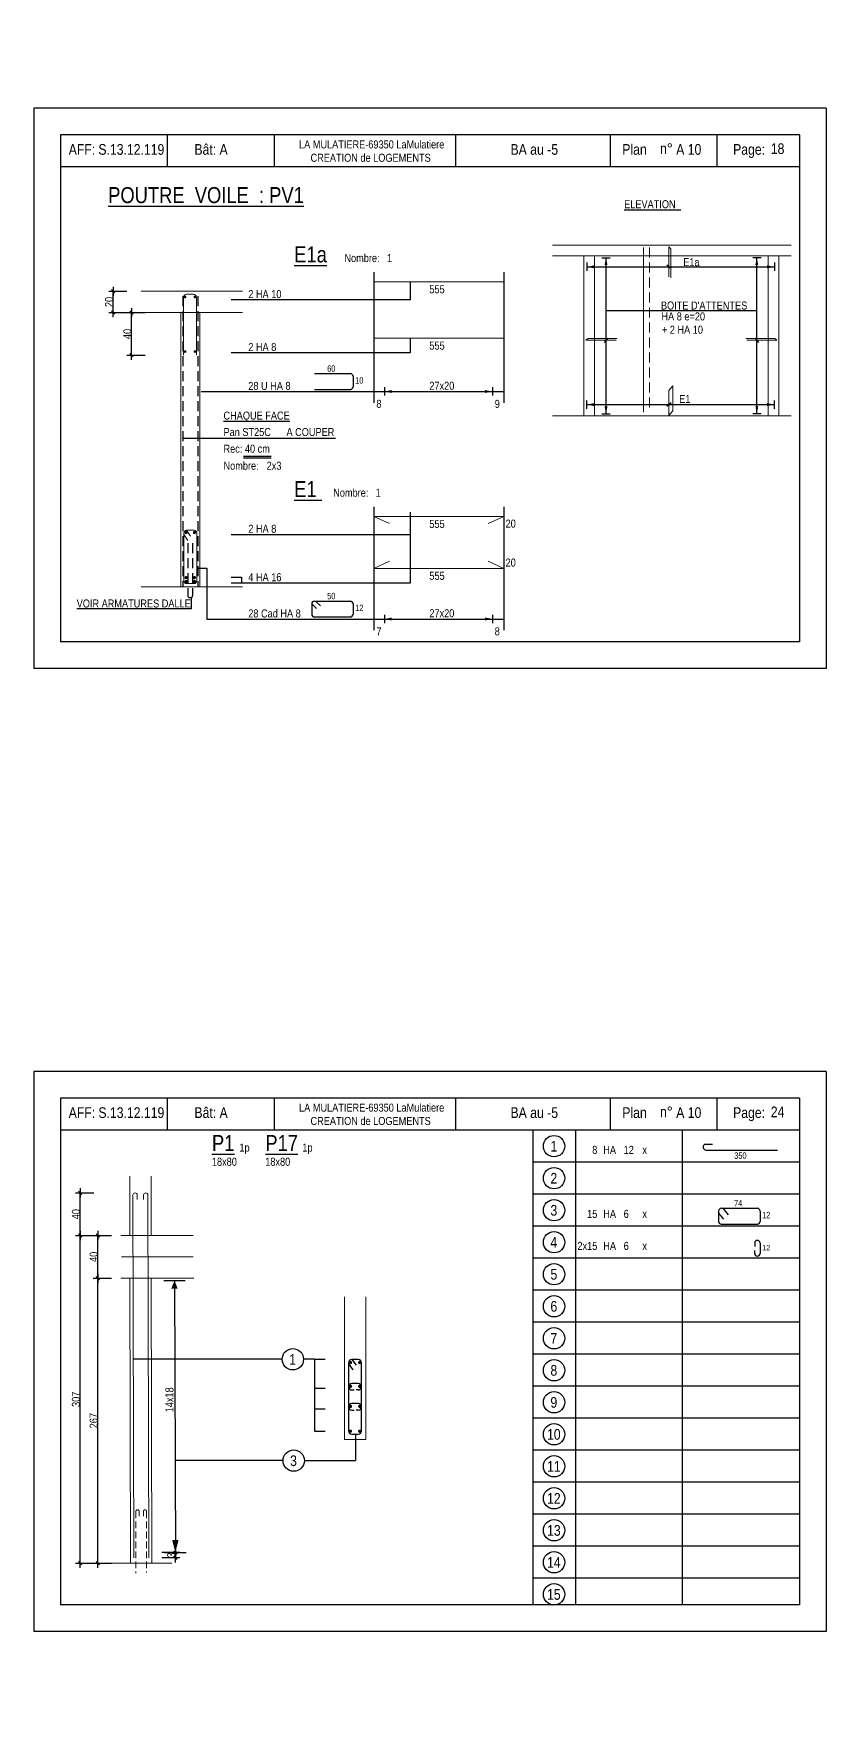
# Model space of a CAD drawing. Header units: metres. Extents: x -9927 to 45032, y -190416 to 12166.
# Drawn here: x -754 to 731, y -134449 to -131277 of the extents above; entities that cross this region are included whole.
import ezdxf
from ezdxf.enums import TextEntityAlignment as Align

# ---------------------------------------------------------------- set-up
doc = ezdxf.new("R2010")
doc.units = ezdxf.units.M
doc.header["$PDMODE"] = 65
doc.linetypes.add('CACHE2', pattern=[0.1875, 0.125, -0.0625])
for name, color, linetype in [('01_cote_gen', 4, 'Continuous'), ('01_fenetres', 171, 'Continuous'), ('01_linteaux', 3, 'Continuous'), ('01_poch_murs', 251, 'Continuous'), ('01_sem', 42, 'Continuous'), ('01_texte', 230, 'Continuous'), ('AA_COTES', 2, 'Continuous')]:
    doc.layers.add(name, color=color, linetype=linetype)
doc.styles.add('STYLE2', font='ARIALN.TTF')
doc.dimstyles.new('JB25', dxfattribs={"dimscale": 0.1, "dimtxt": 150, "dimasz": 17, "dimexe": 0.1, "dimexo": 0.1, "dimgap": 0.09, "dimtad": 1, "dimdec": 1, "dimlfac": 0.5, "dimdsep": 46, "dimtxsty": 'STYLE2', "dimblk1": 'BOND_G', "dimblk2": 'BOND_D', "dimsah": 1, "dimcen": 1.5, "dimdle": 0.01, "dimse1": 1, "dimse2": 1, "dimclrd": 4, "dimclre": 2, "dimclrt": 5, "dimadec": 0, "dimazin": 0, "dimtfac": 2.333333, "dimtdec": 1, "dimtix": 1, "dimtmove": 2, "dimatfit": 3, "dimldrblk": 'BOND_G', "dimfxl": 1, "dimtolj": 1, "dimtzin": 0, "dimarcsym": 0})

# ---------------------------------------------------------------- blocks, each defined once
blk = doc.blocks.new('BOND_G')
at = {"layer": 'AA_COTES', "color": 0}
for p, q in [((5, 0), (-5, 0)), ((1.8, 1.8), (-1.8, -1.8)), ((0, -5), (0, 15))]:
    blk.add_line(p, q, dxfattribs=at)
blk = doc.blocks.new('BOND_D')
at = {"layer": 'AA_COTES', "color": 0}
for p, q in [((5, 0), (-5, 0)), ((-1.8, -1.8), (1.8, 1.8)), ((0, 5), (0, -15))]:
    blk.add_line(p, q, dxfattribs=at)
blk = doc.blocks.new('*D1125')
at = {"layer": '01_cote_gen', "color": 4, "linetype": 'Continuous', "lineweight": -2, "transparency": 16777216}
blk.add_line((-667.2, -134141.8), (-667.2, -133531.1), dxfattribs=at)
at = {"layer": 'DEFPOINTS', "color": 0, "linetype": 'Continuous', "lineweight": 0, "transparency": 16777216}
for p in [(-667.2, -133529.4), (-534.2, -133529.4), (-572.5, -134143.5)]:
    blk.add_point(p, dxfattribs=at)
at = {"layer": '01_cote_gen', "color": 4, "linetype": 'Continuous', "lineweight": -2, "transparency": 16777216, "xscale": 1.7, "yscale": 1.7, "zscale": 1.7}
for name, p, rotation in [('BOND_D', (-667.2, -133529.4), 90), ('BOND_G', (-667.2, -134143.5), 270)]:
    blk.add_blockref(name, p, dxfattribs=dict(at, rotation=rotation))
at = {"layer": '01_cote_gen', "color": 5, "linetype": 'Continuous', "lineweight": 0, "transparency": 16777216, "insert": (-674.9, -133836.4), "char_height": 15, "attachment_point": 5, "rotation": 90, "style": 'STYLE2'}
blk.add_mtext('\\A1;307', dxfattribs=at)
blk = doc.blocks.new('*D1126')
at = {"layer": '01_cote_gen', "color": 4, "linetype": 'Continuous', "lineweight": -2, "transparency": 16777216}
blk.add_line((-634, -133607.7), (-634, -133531.1), dxfattribs=at)
at = {"layer": 'DEFPOINTS', "color": 0, "linetype": 'Continuous', "lineweight": 0, "transparency": 16777216}
for p in [(-634, -133529.4), (-485.8, -133529.4), (-476.7, -133609.4)]:
    blk.add_point(p, dxfattribs=at)
at = {"layer": '01_cote_gen', "color": 4, "linetype": 'Continuous', "lineweight": -2, "transparency": 16777216, "xscale": 1.7, "yscale": 1.7, "zscale": 1.7}
for name, p, rotation in [('BOND_D', (-634, -133529.4), 90), ('BOND_G', (-634, -133609.4), 270)]:
    blk.add_blockref(name, p, dxfattribs=dict(at, rotation=rotation))
at = {"layer": '01_cote_gen', "color": 5, "linetype": 'Continuous', "lineweight": 0, "transparency": 16777216, "insert": (-641.7, -133569.4), "char_height": 15, "attachment_point": 5, "rotation": 90, "style": 'STYLE2'}
blk.add_mtext('\\A1;40', dxfattribs=at)
blk = doc.blocks.new('*D1127')
at = {"layer": '01_cote_gen', "color": 4, "linetype": 'Continuous', "lineweight": -2, "transparency": 16777216}
blk.add_line((-634, -134141.8), (-634, -133611.1), dxfattribs=at)
at = {"layer": 'DEFPOINTS', "color": 0, "linetype": 'Continuous', "lineweight": 0, "transparency": 16777216}
for p in [(-634, -133609.4), (-627.2, -133609.4), (-615.9, -134143.5)]:
    blk.add_point(p, dxfattribs=at)
at = {"layer": '01_cote_gen', "color": 4, "linetype": 'Continuous', "lineweight": -2, "transparency": 16777216, "xscale": 1.7, "yscale": 1.7, "zscale": 1.7}
for name, p, rotation in [('BOND_D', (-634, -133609.4), 90), ('BOND_G', (-634, -134143.5), 270)]:
    blk.add_blockref(name, p, dxfattribs=dict(at, rotation=rotation))
at = {"layer": '01_cote_gen', "color": 5, "linetype": 'Continuous', "lineweight": 0, "transparency": 16777216, "insert": (-641.7, -133876.4), "char_height": 15, "attachment_point": 5, "rotation": 90, "style": 'STYLE2'}
blk.add_mtext('\\A1;267', dxfattribs=at)
blk = doc.blocks.new('*D1128')
at = {"layer": '01_cote_gen', "color": 4, "linetype": 'Continuous', "lineweight": -2, "transparency": 16777216}
blk.add_line((-488.6, -134125.2), (-488.6, -134131.8), dxfattribs=at)
at = {"layer": 'DEFPOINTS', "color": 0, "linetype": 'Continuous', "lineweight": 0, "transparency": 16777216}
for p in [(-538.5, -134133.5), (-495.5, -134123.5), (-488.6, -134133.5)]:
    blk.add_point(p, dxfattribs=at)
at = {"layer": '01_cote_gen', "color": 4, "linetype": 'Continuous', "lineweight": -2, "transparency": 16777216, "xscale": 1.7, "yscale": 1.7, "zscale": 1.7}
for name, p, rotation in [('BOND_G', (-488.6, -134123.5), 90), ('BOND_D', (-488.6, -134133.5), 270)]:
    blk.add_blockref(name, p, dxfattribs=dict(at, rotation=rotation))
at = {"layer": '01_cote_gen', "color": 5, "linetype": 'Continuous', "lineweight": 0, "transparency": 16777216, "insert": (-496.3, -134128.5), "char_height": 15, "attachment_point": 5, "rotation": 90, "style": 'STYLE2'}
blk.add_mtext('\\A1;3', dxfattribs=at)
blk = doc.blocks.new('*D1129')
at = {"layer": '01_cote_gen', "color": 4, "lineweight": -2, "transparency": 16777216}
blk.add_line((-667.2, -133527.7), (-667.2, -133451.1), dxfattribs=at)
at = {"layer": 'DEFPOINTS', "color": 0, "lineweight": 0, "transparency": 16777216}
for p in [(-667.2, -133449.4), (-564.2, -133449.4), (-563.4, -133529.4)]:
    blk.add_point(p, dxfattribs=at)
at = {"layer": '01_cote_gen', "color": 4, "lineweight": -2, "transparency": 16777216, "xscale": 1.7, "yscale": 1.7, "zscale": 1.7}
for name, p, rotation in [('BOND_D', (-667.2, -133449.4), 90), ('BOND_G', (-667.2, -133529.4), 270)]:
    blk.add_blockref(name, p, dxfattribs=dict(at, rotation=rotation))
at = {"layer": '01_cote_gen', "color": 5, "lineweight": 0, "transparency": 16777216, "insert": (-674.9, -133489.4), "char_height": 15, "attachment_point": 5, "rotation": 90, "style": 'STYLE2'}
blk.add_mtext('\\A1;40', dxfattribs=at)
blk = doc.blocks.new('*D1239')
at = {"layer": '01_cote_gen', "color": 4, "linetype": 'Continuous', "lineweight": -2, "transparency": 16777216}
blk.add_line((-571, -131877.8), (-571, -131801.2), dxfattribs=at)
at = {"layer": 'DEFPOINTS', "color": 0, "linetype": 'Continuous', "lineweight": 0, "transparency": 16777216}
for p in [(-571, -131799.5), (-496.7, -131799.5), (-491.2, -131879.5)]:
    blk.add_point(p, dxfattribs=at)
at = {"layer": '01_cote_gen', "color": 4, "linetype": 'Continuous', "lineweight": -2, "transparency": 16777216, "xscale": 1.7, "yscale": 1.7, "zscale": 1.7}
for name, p, rotation in [('BOND_D', (-571, -131799.5), 90), ('BOND_G', (-571, -131879.5), 270)]:
    blk.add_blockref(name, p, dxfattribs=dict(at, rotation=rotation))
at = {"layer": '01_cote_gen', "color": 5, "linetype": 'Continuous', "lineweight": 0, "transparency": 16777216, "insert": (-578.6, -131839.5), "char_height": 15, "attachment_point": 5, "rotation": 90, "style": 'STYLE2'}
blk.add_mtext('\\A1;40', dxfattribs=at)
blk = doc.blocks.new('*D1240')
at = {"layer": '01_cote_gen', "color": 4, "linetype": 'Continuous', "lineweight": -2, "transparency": 16777216}
blk.add_line((-605.1, -131797.8), (-605.1, -131761.2), dxfattribs=at)
at = {"layer": 'DEFPOINTS', "color": 0, "linetype": 'Continuous', "lineweight": 0, "transparency": 16777216}
for p in [(-605.1, -131759.5), (-529.5, -131759.5), (-529.5, -131799.5)]:
    blk.add_point(p, dxfattribs=at)
at = {"layer": '01_cote_gen', "color": 4, "linetype": 'Continuous', "lineweight": -2, "transparency": 16777216, "xscale": 1.7, "yscale": 1.7, "zscale": 1.7}
for name, p, rotation in [('BOND_D', (-605.1, -131759.5), 90), ('BOND_G', (-605.1, -131799.5), 270)]:
    blk.add_blockref(name, p, dxfattribs=dict(at, rotation=rotation))
at = {"layer": '01_cote_gen', "color": 5, "linetype": 'Continuous', "lineweight": 0, "transparency": 16777216, "insert": (-612.7, -131779.5), "char_height": 15, "attachment_point": 5, "rotation": 90, "style": 'STYLE2'}
blk.add_mtext('\\A1;20', dxfattribs=at)
blk = doc.blocks.new('*D1681')
at = {"layer": '01_poch_murs', "color": 4, "lineweight": -2, "transparency": 16777216}
blk.add_line((-184.6, 82.3), (-158, 82.3), dxfattribs=at)
at = {"layer": 'DEFPOINTS', "color": 0, "lineweight": 0, "transparency": 16777216}
for p in [(-156.3, 82.3), (-186.3, 0), (-156.3, -170313.1)]:
    blk.add_point(p, dxfattribs=at)
at = {"layer": '01_poch_murs', "color": 4, "lineweight": -2, "transparency": 16777216, "xscale": 1.7, "yscale": 1.7, "zscale": 1.7, "rotation": 180}
blk.add_blockref('BOND_G', (-186.3, 82.3), dxfattribs=at)
at = {"layer": '01_poch_murs', "color": 4, "lineweight": -2, "transparency": 16777216, "xscale": 1.7, "yscale": 1.7, "zscale": 1.7}
blk.add_blockref('BOND_D', (-156.3, 82.3), dxfattribs=at)
at = {"layer": '01_poch_murs', "color": 5, "transparency": 16777216, "insert": (-171.3, 90), "char_height": 15, "attachment_point": 5, "style": 'STYLE2'}
blk.add_mtext('\\A1;15', dxfattribs=at)

msp = doc.modelspace()

# ---------------------------------------------------------------- linework, layer by layer
at = {"layer": '01_cote_gen', "color": 5, "linetype": 'Continuous', "lineweight": 0}
msp.add_line((389.1, -131677.43), (389.1, -131986.27), dxfattribs=at)
at = {"layer": '01_cote_gen', "color": 5, "linetype": 'CACHE2', "lineweight": 0, "ltscale": 150}
msp.add_line((400.25, -131677.43), (400.25, -131986.76), dxfattribs=at)
at = {"layer": '01_cote_gen', "color": 2, "linetype": 'CACHE2', "lineweight": 0, "ltscale": 100}
for p, q in [((-562.53, -134046.48), (-562.53, -134162.05)), ((-556.53, -134046.48), (-556.53, -134055.46)), ((-548.53, -134046.48), (-548.53, -134055.46)), ((-542.53, -134046.48), (-542.53, -134161.2))]:
    msp.add_line(p, q, dxfattribs=at)
for centre in [(-559.53, -134046.48), (-545.53, -134046.48)]:
    msp.add_arc(centre, 3, 0, 180, dxfattribs=at)
at = {"layer": '01_fenetres', "ltscale": 30}
for p, q in [((-703.86, -131466.46), (-703.86, -132416.46)), ((681.14, -131466.46), (-703.86, -131466.46)), ((-503.86, -131466.46), (-503.86, -131526.46)), ((-303.46, -131466.46), (-303.46, -131526.46)), ((36.71, -131466.46), (36.71, -131526.46)), ((327.01, -131526.46), (327.01, -131466.46)), ((527.01, -131526.46), (527.01, -131466.46)), ((681.14, -131466.46), (681.14, -132416.46)), ((681.14, -131526.46), (-703.86, -131526.46)), ((681.14, -132416.46), (-703.86, -132416.46)), ((-703.86, -133271.9), (-703.86, -134221.9)), ((-703.86, -133271.9), (-703.86, -134221.9)), ((-703.86, -133271.9), (-703.86, -134221.9)), ((681.14, -133271.9), (-703.86, -133271.9)), ((-503.86, -133271.9), (-503.86, -133331.9)), ((-303.46, -133271.9), (-303.46, -133331.9)), ((36.71, -133271.9), (36.71, -133331.9)), ((327.01, -133331.9), (327.01, -133271.9)), ((527.01, -133331.9), (527.01, -133271.9)), ((681.14, -133271.9), (681.14, -134221.9)), ((681.14, -133331.9), (-703.86, -133331.9)), ((681.14, -134221.9), (-703.86, -134221.9))]:
    msp.add_line(p, q, dxfattribs=at)
at = {"layer": '01_linteaux', "linetype": 'Continuous'}
for p, q in [((-228.07, -131913.89), (-160.49, -131913.89)), ((-155.49, -131918.89), (-155.49, -131938.5)), ((-228.07, -131943.5), (-160.49, -131943.5)), ((-233.07, -132345.35), (-233.07, -132364.96)), ((-233.07, -132345.35), (-224.07, -132354.34)), ((-228.07, -132340.35), (-160.49, -132340.35)), ((-225.88, -132340.35), (-216.88, -132349.34)), ((-155.49, -132345.35), (-155.49, -132364.96)), ((-228.07, -132369.96), (-160.49, -132369.96)), ((504.69, -133358.16), (518.43, -133358.16)), ((505.92, -133369.14), (640.23, -133369.14)), ((534.59, -133478.43), (602.18, -133478.43)), ((537.28, -133478.43), (547.26, -133490.74)), ((529.59, -133483.43), (529.59, -133503.04)), ((529.59, -133487.57), (538.78, -133498.91)), ((534.59, -133508.04), (602.18, -133508.04)), ((607.18, -133483.43), (607.18, -133503.04)), ((597.18, -133543.43), (597.18, -133549.81)), ((597.18, -133563.04), (597.18, -133557.2)), ((607.18, -133543.43), (607.18, -133563.04))]:
    msp.add_line(p, q, dxfattribs=at)
for centre, start, end in [((-160.49, -131918.89), 0, 90), ((-160.49, -131938.5), 270, 0), ((-228.07, -132345.35), 90, 180), ((-228.07, -132364.96), 180, 270), ((-160.49, -132345.35), 0, 90), ((-160.49, -132364.96), 270, 0), ((505.79, -133363.03), 102.77382, 192.77382), ((505.92, -133364.14), 180, 270), ((534.59, -133483.43), 90, 180), ((602.18, -133483.43), 0, 90), ((534.59, -133503.04), 180, 270), ((602.18, -133503.04), 270, 0), ((602.18, -133543.43), 90, 180), ((602.18, -133543.43), 0, 90), ((602.18, -133563.04), 180, 270), ((602.18, -133563.04), 270, 0)]:
    msp.add_arc(centre, 5, start, end, dxfattribs=at)
at = {"layer": '01_sem', "color": 2, "lineweight": 0, "ltscale": 7}
for p, q in [((218.03, -131672.83), (665.8, -131672.83)), ((218.03, -131692.83), (665.8, -131692.83)), ((277.13, -131692.83), (277.13, -131992.83)), ((297.13, -131692.83), (297.13, -131992.83)), ((436.53, -131675.91), (436.53, -131732.58)), ((436.53, -131675.91), (440.06, -131680.14)), ((440.06, -131680.14), (440.06, -131734.07)), ((622.65, -131692.83), (622.65, -131992.83)), ((642.65, -131692.83), (642.65, -131992.83)), ((-552.57, -131759.45), (-362.59, -131759.45)), ((-455.25, -131765.06), (-467.25, -131765.06)), ((-116.65, -131741.82), (126.83, -131741.82)), ((-473.25, -131771.06), (-473.25, -131879.45)), ((-449.25, -131771.06), (-449.25, -131879.45)), ((-552.57, -131799.45), (-362.59, -131799.45)), ((-478.53, -131799.45), (-478.53, -132313.45)), ((-442.53, -131799.45), (-442.53, -132313.45)), ((-116.65, -131847.41), (126.83, -131847.41)), ((280.76, -131851.38), (284.99, -131847.84)), ((280.76, -131851.38), (337.42, -131851.38)), ((284.99, -131847.84), (338.91, -131847.84)), ((634.79, -131847.84), (580.86, -131847.84)), ((639.02, -131851.38), (582.35, -131851.38)), ((634.79, -131847.84), (639.02, -131851.38)), ((436.53, -131945.33), (443.8, -131936.62)), ((436.53, -131992.38), (436.53, -131945.33)), ((443.8, -131983.67), (443.8, -131936.62)), ((436.53, -131992.38), (443.8, -131983.67)), ((218.03, -131992.83), (665.8, -131992.83)), ((-467.53, -132207.45), (-453.53, -132207.45)), ((-467.53, -132207.45), (-460.18, -132218.65)), ((-116.65, -132181.69), (126.83, -132181.69)), ((-116.65, -132181.69), (-87.32, -132195.03)), ((126.83, -132181.69), (97.51, -132195.03)), ((-472.53, -132212.45), (-472.53, -132302.45)), ((-472.53, -132215.23), (-465.18, -132226.43)), ((-448.53, -132212.45), (-448.53, -132302.45)), ((-116.65, -132278.86), (-87.32, -132265.52)), ((126.83, -132278.86), (97.51, -132265.52)), ((-116.65, -132278.86), (126.83, -132278.86)), ((-552.57, -132313.45), (-362.59, -132313.45)), ((-535.95, -132313.45), (-383.65, -132313.45)), ((-467.53, -132307.45), (-453.53, -132307.45)), ((-574.16, -133529.41), (-574.16, -133418.16)), ((-534.16, -133529.24), (-534.16, -133417.99)), ((-568.16, -133453.41), (-566.53, -134133.48)), ((-560.16, -133453.41), (-560.16, -133461.81)), ((-548.16, -133453.41), (-548.16, -133461.81)), ((-540.16, -133453.41), (-538.53, -134133.48)), ((-574.16, -133529.41), (-590.6, -133529.41)), ((-454.98, -133529.41), (-574.16, -133529.41)), ((-454.98, -133569.41), (-589.86, -133569.41)), ((-574.16, -133609.41), (-590.6, -133609.41)), ((-574.16, -133609.41), (-572.53, -134143.48)), ((-454.25, -133609.41), (-574.16, -133609.41)), ((-454.98, -133609.41), (-574.16, -133609.41)), ((-534.16, -133609.41), (-532.53, -134143.48)), ((-171.74, -133911.87), (-171.74, -133644.05)), ((-171.74, -133911.87), (-171.74, -133644.05)), ((-131.74, -133911.87), (-131.74, -133644.04)), ((-171.74, -133911.87), (-131.74, -133911.87)), ((-171.74, -133911.87), (-131.74, -133911.87)), ((-494.98, -134143.48), (-628.26, -134143.48))]:
    msp.add_line(p, q, dxfattribs=at)
at = {"layer": '01_sem', "color": 2, "lineweight": 0, "ltscale": 7, "flags": 128}
for points, const_width in [([(-470.41, -131768.94, -1), (-470.41, -131771.44, -1)], 2.5), ([(-452.08, -131768.94, 1), (-452.08, -131771.44, 1)], 2.5), ([(-470.41, -131871.21, -1), (-470.41, -131873.71, -1)], 2.5), ([(-452.08, -131871.21, 1), (-452.08, -131873.71, 1)], 2.5), ([(-470.01, -132211.76, 1), (-467.01, -132211.76, 1)], 3), ([(-454.37, -132211.76, 1), (-451.37, -132211.76, 1)], 3), ([(-470.01, -132296.19, 1), (-467.01, -132296.19, 1)], 3), ([(-470.01, -132303.61, 1), (-467.01, -132303.61, 1)], 3), ([(-454.37, -132296.19, 1), (-451.37, -132296.19, 1)], 3), ([(-454.37, -132303.61, 1), (-451.37, -132303.61, 1)], 3)]:
    msp.add_lwpolyline(points, format="xyb", close=True, dxfattribs=dict(at, const_width=const_width))
at = {"layer": '01_sem', "color": 2, "lineweight": 0, "ltscale": 7}
for centre, radius, start, end in [((-467.25, -131771.06), 6, 90, 180), ((-455.25, -131771.06), 6, 0, 90), ((-467.53, -132212.45), 5, 90, 180), ((-453.53, -132212.45), 5, 0, 90), ((-467.53, -132302.45), 5, 180, 270), ((-453.53, -132302.45), 5, 270, 0), ((-564.16, -133453.41), 4, 0, 180), ((-544.16, -133453.41), 4, 0, 180)]:
    msp.add_arc(centre, radius, start, end, dxfattribs=at)
at = {"layer": '01_texte', "ltscale": 30}
for p, q in [((-753.86, -131416.46), (-753.86, -132466.46)), ((731.14, -131416.46), (-753.86, -131416.46)), ((731.14, -131416.46), (731.14, -132466.46)), ((310.52, -131696.74), (326.16, -131696.74)), ((318.58, -131988.96), (318.58, -131696.74)), ((609.26, -131696.74), (593.62, -131696.74)), ((601.2, -131988.96), (601.2, -131696.74)), ((-116.65, -131723.88), (-116.65, -131968.51)), ((126.83, -131723.88), (126.83, -131968.51)), ((282.5, -131705.67), (282.5, -131721.31)), ((282.5, -131713.73), (634.18, -131713.73)), ((440.66, -131717.04), (432.39, -131710.42)), ((634.18, -131705.67), (634.18, -131721.31)), ((-47.64, -131775.23), (-47.64, -131741.82)), ((-384.05, -131775.23), (-47.64, -131775.23)), ((-47.64, -131874.51), (-47.64, -131847.41)), ((321.89, -131847.24), (315.27, -131855.52)), ((597.88, -131847.24), (604.51, -131855.52)), ((-384.05, -131874.51), (-47.64, -131874.51)), ((-440.48, -131947.36), (126.83, -131947.36)), ((-96.93, -131939.3), (-96.93, -131954.94)), ((105.74, -131939.3), (105.74, -131954.94)), ((282.5, -131979.98), (282.5, -131964.34)), ((282.5, -131971.92), (634.18, -131971.92)), ((310.52, -131988.96), (326.16, -131988.96)), ((440.66, -131968.61), (432.39, -131975.23)), ((609.26, -131988.96), (593.62, -131988.96)), ((634.18, -131979.98), (634.18, -131964.34)), ((-116.65, -132163.75), (-116.65, -132394.96)), ((-47.64, -132305.96), (-47.64, -132173.27)), ((126.83, -132163.75), (126.83, -132394.96)), ((-384.05, -132215.1), (-47.64, -132215.1)), ((-448.53, -132278.42), (-429.36, -132278.42)), ((-429.36, -132278.42), (-429.36, -132373.82)), ((-384.05, -132305.96), (-47.64, -132305.96)), ((-383.87, -132295.48), (-364.51, -132295.48)), ((-364.51, -132295.48), (-364.51, -132305.96)), ((-459.23, -132333.51), (-459.23, -132354.73)), ((-459.23, -132354.73), (-673.02, -132354.73)), ((-96.93, -132365.76), (-96.93, -132381.4)), ((105.74, -132365.76), (105.74, -132381.4)), ((-429.36, -132373.82), (126.83, -132373.82)), ((731.14, -132466.46), (-753.86, -132466.46)), ((-753.86, -133221.9), (-753.86, -134271.9)), ((731.14, -133221.9), (-753.86, -133221.9)), ((731.14, -133221.9), (731.14, -134271.9)), ((181.14, -133331.9), (181.14, -134221.9)), ((261.14, -133331.9), (261.14, -134221.9)), ((461.14, -133331.9), (461.14, -134221.9)), ((681.14, -133391.9), (181.14, -133391.9)), ((681.14, -133451.9), (181.14, -133451.9)), ((681.14, -133511.9), (181.14, -133511.9)), ((681.14, -133571.9), (181.14, -133571.9)), ((-510.43, -133613.72), (-470.11, -133613.72)), ((-490.27, -133613.72), (-488.64, -134130.36)), ((681.14, -133631.9), (181.14, -133631.9)), ((681.14, -133691.9), (181.14, -133691.9)), ((-145.74, -133761.87), (-157.74, -133761.87)), ((-157.74, -133761.87), (-149.75, -133772.6)), ((681.14, -133751.9), (181.14, -133751.9)), ((-163.74, -133895.87), (-163.74, -133767.87)), ((-163.74, -133770.42), (-155.75, -133781.15)), ((-139.74, -133895.87), (-139.74, -133767.87)), ((-145.74, -133806.81), (-157.74, -133806.81)), ((-157.74, -133818.81), (-153.56, -133818.81)), ((-145.74, -133818.81), (-149.93, -133818.81)), ((681.14, -133811.9), (181.14, -133811.9)), ((-145.74, -133844.49), (-157.74, -133844.49)), ((-157.74, -133856.49), (-153.56, -133856.49)), ((-145.74, -133856.49), (-149.93, -133856.49)), ((681.14, -133871.9), (181.14, -133871.9)), ((-157.74, -133901.87), (-145.74, -133901.87)), ((681.14, -133931.9), (181.14, -133931.9)), ((681.14, -133991.9), (181.14, -133991.9)), ((681.14, -134051.9), (181.14, -134051.9)), ((681.14, -134111.9), (181.14, -134111.9)), ((-508.79, -134123.48), (-468.48, -134123.48)), ((681.14, -134171.9), (181.14, -134171.9)), ((731.14, -134271.9), (-753.86, -134271.9))]:
    msp.add_line(p, q, dxfattribs=at)
at = {"layer": '01_texte', "linetype": 'CACHE2', "ltscale": 150}
for p, q in [((-474.53, -131768.43), (-474.53, -132313.45)), ((-446.53, -131768.43), (-446.53, -132313.45)), ((-465.06, -132231.67), (-465.06, -132330.51)), ((-456.23, -132231.67), (-456.23, -132330.51)), ((-462.06, -132333.51), (-459.23, -132333.51))]:
    msp.add_line(p, q, dxfattribs=at)
at = {"layer": '01_texte'}
for p, q in [((318.58, -131795.74), (601.2, -131795.74)), ((-474.53, -132034.94), (-188.51, -132034.94)), ((-309.05, -132069.13), (-360.81, -132069.13)), ((-309.05, -132072.43), (-360.81, -132072.43)), ((-288.43, -133761.38), (-568.16, -133761.38)), ((-227.96, -133761.38), (-248.43, -133761.38)), ((-227.96, -133761.38), (-227.96, -133896.36)), ((-227.96, -133761.38), (-207.95, -133761.38)), ((-227.96, -133815.66), (-207.95, -133815.66)), ((-227.96, -133854.35), (-207.95, -133854.35)), ((-227.96, -133896.36), (-207.95, -133896.36)), ((-150.9, -133901.87), (-150.9, -133951.28)), ((-286.8, -133951.28), (-488.64, -133951.28)), ((-246.8, -133951.28), (-150.9, -133951.28))]:
    msp.add_line(p, q, dxfattribs=at)
at = {"layer": '01_texte', "ltscale": 30, "const_width": 3, "flags": 128}
for points in [[(-158.81, -133767.57, -1), (-161.81, -133767.57, -1)], [(-144.68, -133767.57, 1), (-141.68, -133767.57, 1)], [(-158.81, -133812, 1), (-161.81, -133812, 1)], [(-144.68, -133812, -1), (-141.68, -133812, -1)], [(-158.81, -133849.68, 1), (-161.81, -133849.68, 1)], [(-144.68, -133849.68, -1), (-141.68, -133849.68, -1)], [(-158.81, -133896.17, 1), (-161.81, -133896.17, 1)], [(-144.68, -133896.17, -1), (-141.68, -133896.17, -1)]]:
    msp.add_lwpolyline(points, format="xyb", close=True, dxfattribs=at)
at = {"layer": '01_texte'}
for centre in [(221.14, -133361.9), (221.14, -133421.9), (221.14, -133481.9), (221.14, -133541.9), (221.14, -133601.9), (221.14, -133661.9), (221.14, -133721.9), (-268.43, -133761.38), (221.14, -133781.9), (221.14, -133841.9), (221.14, -133901.9), (-266.8, -133951.28), (221.14, -133961.9), (221.14, -134021.9), (221.14, -134081.9), (221.14, -134141.9), (221.14, -134201.9)]:
    msp.add_circle(centre, 20, dxfattribs=at)
at = {"layer": '01_texte', "linetype": 'CACHE2', "ltscale": 150}
for centre, start, end in [((-462.06, -132330.51), 180, 270), ((-459.23, -132330.51), 270, 0)]:
    msp.add_arc(centre, 3, start, end, dxfattribs=at)
at = {"layer": '01_texte', "ltscale": 30}
for centre, start, end in [((-157.74, -133767.87), 90.00091, 180), ((-145.74, -133767.87), 0, 90.00091), ((-157.74, -133812.81), 90.00091, 180), ((-157.74, -133812.81), 180, 269.99909), ((-145.74, -133812.81), 0, 90.00091), ((-145.74, -133812.81), 269.99909, 360), ((-157.74, -133850.49), 90.00091, 180), ((-157.74, -133850.49), 180, 269.99909), ((-145.74, -133850.49), 0, 90.00091), ((-145.74, -133850.49), 269.99909, 360), ((-157.74, -133895.87), 180, 270), ((-145.74, -133895.87), 270, 0)]:
    msp.add_arc(centre, 6, start, end, dxfattribs=at)
for points in [[(318.58, -131696.74), (315.82, -131710.56), (318.58, -131710.56)], [(318.58, -131696.74), (321.33, -131710.56), (318.58, -131710.56)], [(601.2, -131696.74), (598.44, -131710.56), (601.2, -131710.56)], [(601.2, -131696.74), (603.95, -131710.56), (601.2, -131710.56)], [(282.5, -131713.73), (296.32, -131710.98), (296.32, -131713.73)], [(282.5, -131713.73), (296.32, -131716.49), (296.32, -131713.73)], [(634.18, -131713.73), (620.36, -131710.98), (620.36, -131713.73)], [(634.18, -131713.73), (620.36, -131716.49), (620.36, -131713.73)], [(-96.93, -131947.36), (-83.11, -131944.61), (-83.11, -131947.36)], [(-96.93, -131947.36), (-83.11, -131950.12), (-83.11, -131947.36)], [(105.74, -131947.36), (91.92, -131944.61), (91.92, -131947.36)], [(105.74, -131947.36), (91.92, -131950.12), (91.92, -131947.36)], [(282.5, -131971.92), (296.32, -131969.17), (296.32, -131971.92)], [(282.5, -131971.92), (296.32, -131974.68), (296.32, -131971.92)], [(318.58, -131988.96), (315.82, -131975.14), (318.58, -131975.14)], [(318.58, -131988.96), (321.33, -131975.14), (318.58, -131975.14)], [(601.2, -131988.96), (598.44, -131975.14), (601.2, -131975.14)], [(601.2, -131988.96), (603.95, -131975.14), (601.2, -131975.14)], [(634.18, -131971.92), (620.36, -131969.17), (620.36, -131971.92)], [(634.18, -131971.92), (620.36, -131974.68), (620.36, -131971.92)], [(-96.93, -132373.82), (-83.11, -132371.06), (-83.11, -132373.82)], [(-96.93, -132373.82), (-83.11, -132376.57), (-83.11, -132373.82)], [(105.74, -132373.82), (91.92, -132371.06), (91.92, -132373.82)], [(105.74, -132373.82), (91.92, -132376.57), (91.92, -132373.82)], [(-490.27, -133613.72), (-496.17, -133628.79), (-490.27, -133628.79)], [(-490.27, -133613.72), (-484.37, -133628.79), (-490.27, -133628.79)], [(-488.64, -134123.48), (-494.54, -134100.41), (-488.64, -134100.41)], [(-488.64, -134123.48), (-482.73, -134100.41), (-488.64, -134100.41)]]:
    msp.add_solid(points, dxfattribs=at)

# ---------------------------------------------------------------- texts
at = {"layer": '01_texte', "style": 'STYLE2'}
for s, height, p in [('LA MULATIERE-69350 LaMulatiere', 15, (-256.76, -131491.74)), ('AFF:', 20, (-688.56, -131503.61)), ('S.13.12.119', 20, (-632.9, -131503.61)), ('Bât: A', 20, (-452.92, -131503.61)), ('CREATION de LOGEMENTS', 15, (-235.28, -131516.74)), ('BA au -5', 20, (139.54, -131503.61)), ('Plan', 20, (349.06, -131503.61)), ('n%%D', 20, (419.74, -131502.17)), ('A 10', 20, (450.09, -131503.61)), ('Page:', 20, (556.73, -131503.61)), ('18', 20, (627.41, -131502.17)), ('%%UELEVATION  ', 15, (352.52, -131603.8)), ('%%UE1a', 30, (-265.72, -131705.37)), ('Nombre:', 15, (-171.75, -131704.74)), ('1', 15, (-92.13, -131704.74)), ('E1a', 15, (463.28, -131712.38)), ('2 HA 10', 15, (-351.92, -131772.27)), ('555', 15, (-12.55, -131763.27)), ('2 HA 8', 15, (-351.92, -131871.55)), ('555', 15, (-12.55, -131868.86)), ('60', 12, (-204.02, -131910.34)), ('10', 12, (-151.5, -131932.55)), ('28 U HA 8', 15, (-351.92, -131944.41)), ('27x20', 15, (-12.55, -131944.07)), ('E1 ', 15, (455.7, -131968.93)), ('%%UCHAQUE FACE', 15, (-398.39, -132000.04)), ('8', 15, (-111.87, -131978.01)), ('9', 15, (109.98, -131978.01)), ('Pan ST25C', 15, (-398.39, -132030.83)), ('A COUPER', 15, (-280.36, -132030.83)), ('Rec: 40 cm', 15, (-398.39, -132062.11)), ('Nombre:', 15, (-398.39, -132094.02)), ('2x3', 15, (-317.54, -132094.02)), ('%%UE1 ', 30, (-265.72, -132145.24)), ('Nombre:', 15, (-192.75, -132144.6)), ('1', 15, (-113.13, -132144.6)), ('2 HA 8', 15, (-351.92, -132212.14)), ('555', 15, (-12.55, -132203.14)), ('20', 15, (130.3, -132202.5)), ('20', 15, (130.3, -132275.53)), ('4 HA 16', 15, (-351.92, -132303)), ('555', 15, (-12.55, -132300.31)), ('VOIR ARMATURES DALLE', 15, (-673.56, -132352.22)), ('50', 12, (-204.02, -132336.8)), ('28 Cad HA 8', 15, (-351.92, -132370.86)), ('12', 12, (-151.5, -132359.01)), ('27x20', 15, (-12.55, -132370.52)), ('7', 15, (-111.87, -132404.47)), ('8', 15, (109.98, -132404.47)), ('AFF:', 20, (-688.56, -133309.05)), ('S.13.12.119', 20, (-632.9, -133309.05)), ('Bât: A', 20, (-452.92, -133309.05)), ('LA MULATIERE-69350 LaMulatiere', 15, (-256.76, -133297.19)), ('BA au -5', 20, (139.54, -133309.05)), ('Plan', 20, (349.06, -133309.05)), ('n%%D', 20, (419.74, -133307.61)), ('A 10', 20, (450.09, -133309.05)), ('Page:', 20, (556.73, -133309.05)), ('24', 20, (627.41, -133307.61)), ('CREATION de LOGEMENTS', 15, (-235.28, -133322.19)), ('%%UP1', 30, (-419.97, -133371.01)), ('%%UP17', 30, (-319.97, -133371.01)), ('18x80', 15, (-420.16, -133398.62)), ('1p', 15, (-368.54, -133372.1)), ('18x80', 15, (-320.16, -133398.62)), ('1p', 15, (-250.58, -133372.1)), ('HA', 15, (313.44, -133376.31)), ('12', 15, (351.6, -133376.31)), ('350', 12, (558.98, -133385.64)), ('74', 12, (558.65, -133474.88)), ('HA', 15, (313.44, -133496.31)), ('6', 15, (351.6, -133496.31)), ('12', 12, (611.16, -133497.09)), ('HA', 15, (313.44, -133556.31)), ('6', 15, (351.6, -133556.31)), ('12', 10, (611.16, -133557.09))]:
    msp.add_text(s, height=height, dxfattribs=at).set_placement(p)
msp.add_text('%%UPOUTRE  VOILE  : PV1', height=30, dxfattribs=at).set_placement((-431.18, -131579.22), align=Align.MIDDLE)
for s, p in [("BOITE D'ATTENTES", (583.24, -131793.71)), ('HA 8 e=20', (504.18, -131814.11)), ('+ 2 HA 10  ', (509.8, -131839.04)), ('8', (302.23, -133376.31)), ('15', (302.23, -133496.31)), ('2x15', (302.23, -133556.31))]:
    msp.add_text(s, height=15, dxfattribs=at).set_placement(p, align=Align.RIGHT)
for s, p in [('1', (220.74, -133362.13)), ('2', (220.74, -133422.13)), ('3', (220.74, -133482.13)), ('4', (220.74, -133542.13)), ('5', (220.74, -133602.13)), ('6', (220.74, -133662.13)), ('7', (220.74, -133722.13)), ('1', (-268.84, -133761.61)), ('8', (220.74, -133782.13)), ('9', (220.74, -133842.13)), ('10', (220.74, -133902.13)), ('3', (-267.21, -133951.5)), ('11', (220.74, -133962.13)), ('12', (220.74, -134022.13)), ('13', (220.74, -134082.13)), ('14', (220.74, -134142.13)), ('15', (220.74, -134202.13))]:
    msp.add_text(s, height=20, dxfattribs=at).set_placement(p, align=Align.MIDDLE_CENTER)
for p in [(391.02, -133376.31), (391.02, -133496.31), (391.02, -133556.31)]:
    msp.add_text('x', height=15, dxfattribs=at).set_placement(p, align=Align.CENTER)
msp.add_text('14x18', height=15, rotation=90, dxfattribs=at).set_placement((-492.24, -133860.78))

# ---------------------------------------------------------------- dimensions: what is measured, and where the dimension line sits
at = {"layer": '01_cote_gen', "linetype": 'Continuous', "lineweight": 0}
for base, p1, p2, picture, middle in [((-605.05, -131759.45), (-529.47, -131799.45), (-529.47, -131759.45), '*D1240', (-612.72, -131779.45)), ((-570.96, -131799.45), (-491.16, -131879.45), (-496.66, -131799.45), '*D1239', (-578.63, -131839.45)), ((-667.2, -133529.41), (-572.53, -134143.48), (-534.16, -133529.41), '*D1125', (-674.87, -133836.45)), ((-634.02, -133529.41), (-476.74, -133609.41), (-485.8, -133529.41), '*D1126', (-641.69, -133569.41)), ((-634.02, -133609.41), (-615.9, -134143.48), (-627.15, -133609.41), '*D1127', (-641.69, -133876.45))]:
    dim = msp.add_linear_dim(base=base, p1=p1, p2=p2, angle=90, dimstyle='JB25', dxfattribs=at)
    dim.commit()
    dim.dimension.update_dxf_attribs({"geometry": picture, "text_midpoint": middle})
at = {"layer": '01_cote_gen', "lineweight": 0}
dim = msp.add_linear_dim(base=(-667.2, -133449.41), p1=(-563.37, -133529.41), p2=(-564.16, -133449.41), angle=90, dimstyle='JB25', dxfattribs=at)
dim.commit()
dim.dimension.update_dxf_attribs({"geometry": '*D1129', "text_midpoint": (-674.87, -133489.41)})
at = {"layer": '01_cote_gen', "linetype": 'Continuous', "lineweight": 0}
dim = msp.add_linear_dim(base=(-488.64, -134133.48), p1=(-495.46, -134123.48), p2=(-538.53, -134133.48), angle=90, text='3', dimstyle='JB25', dxfattribs=at)
dim.commit()
dim.dimension.update_dxf_attribs({"geometry": '*D1128', "text_midpoint": (-496.3, -134128.48)})
at = {"layer": '01_poch_murs'}
dim = msp.add_linear_dim(base=(-156.3, 82.34), p1=(-186.26, 0), p2=(-156.3, -170313.05), dimstyle='JB25', dxfattribs=at)
dim.commit()
dim.dimension.update_dxf_attribs({"geometry": '*D1681', "text_midpoint": (-171.28, 90)})

doc.saveas('drawing.dxf')
